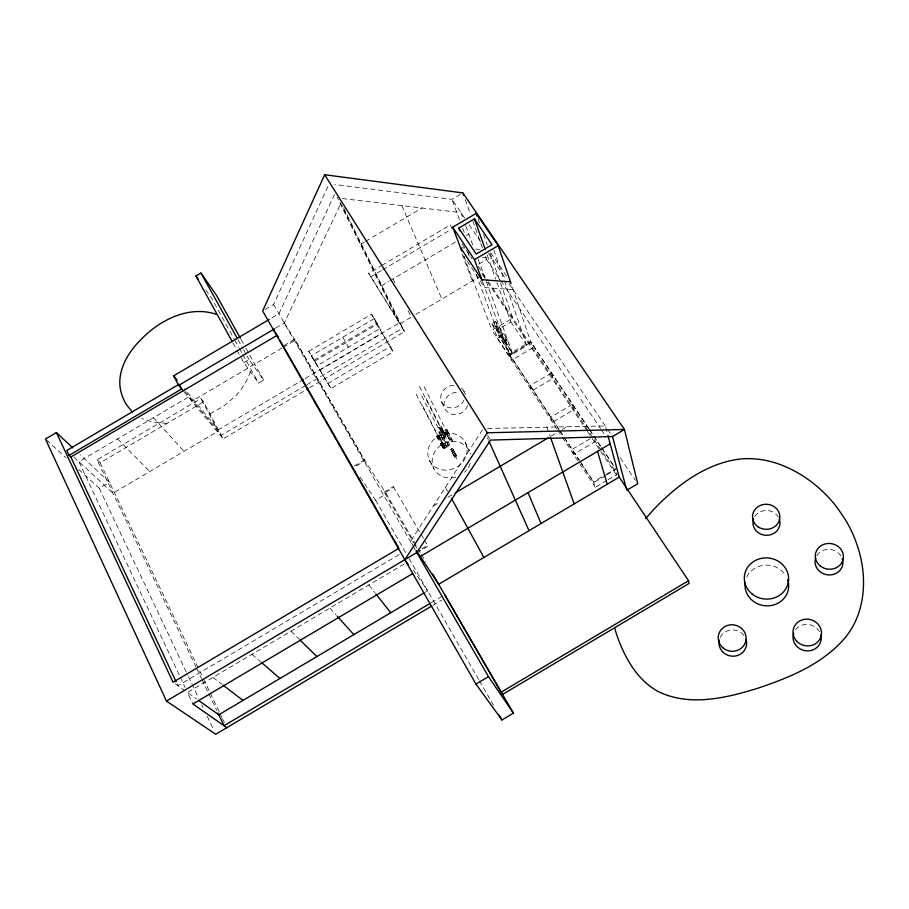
<?xml version="1.0" encoding="UTF-8"?>
<svg xmlns="http://www.w3.org/2000/svg" width="909" height="909" viewBox="0 0 909 909"><rect width="100%" height="100%" fill="white"/><g stroke="black" fill="none" stroke-linecap="round" stroke-linejoin="round"><path stroke-width="0.68" stroke-dasharray="4.54 3.41" d="M265.087 309.503L273.586 304.492L328.558 185.084M334.523 194.571L278.927 313.753L270.45 318.741M275.745 328.115L284.301 323.07L341.148 202.843M482.531 429.741L410.425 541.491L414.243 547.275M441.865 437.513L440.808 435.786L442.751 434.627L443.808 436.365L441.865 437.513L439.945 433.775L443.626 431.559L444.91 434.116L441.172 436.479L446.921 447.353L448.841 446.217L438.911 427.253L440.854 426.105L441.91 427.821L444.41 432.752L442.478 433.888L441.433 432.173L443.353 431.036L440.854 426.105M448.841 446.217L439.967 428.968L441.91 427.821M440.808 435.786L438.888 432.036L440.842 430.889L441.899 432.616M444.785 430.593L446.728 429.446L447.785 431.161L448.932 433.457L447.001 434.593L444.785 430.593L447.001 434.593M438.502 434.991L440.774 439.07L438.854 440.206L437.081 437.104L436.581 436.138L438.502 434.991L440.058 437.683L438.127 438.82M437.081 437.104L439.013 435.968M445.842 432.309L447.785 431.161M443.626 431.559L444.671 433.275L442.74 434.411L441.694 432.695M443.887 445.103L441.99 446.228L440.945 444.535L442.853 443.399L443.887 445.103L445.342 447.91L443.444 449.035L437.627 437.854L439.558 436.706M445.944 432.877L447.876 431.73L446.728 429.446M437.808 438.49L439.729 437.354L443.297 443.944L441.388 445.08L440.342 443.376L442.251 442.24M446.626 434.241L448.557 433.093L449.614 434.809L452.648 440.876L450.739 442.013L446.626 434.241L450.739 442.013M444.046 436.956L445.967 435.82L444.671 433.275M446.921 447.353L442.228 438.206L444.16 437.059L443.001 435.252M447.683 435.956L449.614 434.809M440.763 443.501L442.706 442.353L443.762 444.081L445.569 447.592L443.637 448.739L440.763 443.501L443.637 448.739M449.682 440.308L451.603 439.172L448.557 433.093M441.819 445.24L443.762 444.081M442.592 447.012L444.512 445.864L442.706 442.353M442.853 443.399L444.308 446.217L442.41 447.342L443.444 449.035M445.876 445.637L447.796 444.512M450.739 449.603L452.648 448.478L453.705 450.194L455.364 453.477L453.455 454.602L450.739 449.603L453.455 454.602M451.784 451.33L453.705 450.194M384.268 492.053L393.324 486.69L393.813 487.463L384.768 492.826L384.268 492.053L413.822 543.059M452.409 452.898L454.318 451.762L452.648 448.478M360.089 477.066L375.599 500.177L386.302 493.837L417.254 547.32M453.284 454.614L455.193 453.489L456.238 455.193L456.92 456.557L455.023 457.682L453.284 454.614L455.023 457.682M453.977 455.977L455.875 454.852L455.193 453.489M454.33 456.329L456.238 455.193M433.411 505.858L439.479 502.268M447.978 497.234L452.83 494.348M551.115 436.104L555.967 433.229M562.035 429.639L566.886 426.764M590.259 438.672L572.011 449.501L573.624 454.386L595.372 441.49L593.918 436.513L614.404 467.101M399.176 554.535L177.937 685.716L176.732 683.148M421.776 548.866L427.56 545.434L428.014 546.15L418.776 551.627M404.05 564.103L187.504 692.522L192.89 703.975M606.86 480.429L595.281 487.304L593.554 481.815L605.246 474.884M606.405 474.191L615.757 468.646M605.474 475.68L593.804 482.611L579.794 461.317M606.644 474.987L615.984 469.453M608.019 479.747L617.291 474.248L488.497 281.756M425.162 592.316L427.605 590.861L413.265 570.034M431.275 602.69L443.581 595.384M432.979 605.28L441.99 599.94M360.828 244.112L364.429 241.987M365.634 241.271L422.06 208.002M460.409 194.321L451.943 199.321L334.728 184.504M309.605 387.757L404.562 331.66L368.599 273.2L380.826 265.985M382.041 265.269L450.455 224.909L451.978 228.875M370.486 276.95L381.428 270.496M382.644 269.78L450.762 229.591M243.851 362.691L249.043 359.623L263.678 380.132L258.633 383.121L243.851 362.691L240.43 356.498M381.382 285.801L388.677 281.495M389.893 280.779L455.477 242.067M466.419 235.613L468.839 234.181M283.869 345.659L294.641 339.296L364.384 459.999L386.302 493.837M281.858 348.124L191.844 401.255L189.379 396.54L78.935 461.704L179.664 675.853M283.074 347.408L295.243 340.227L364.918 460.829L354.783 466.828M195.98 667.001L97.058 459.852L200.934 398.551L203.582 401.778L223.171 438.82L308.39 388.473M97.058 459.852L100.172 462.817L203.582 401.778M308.674 351.306L371.531 314.196L376.974 323.047L385.052 338.557L393.165 351.772L330.99 388.507L308.674 351.306L330.99 388.507M313.889 360.294L376.974 323.047M78.594 469.339L99.308 488.281L109.478 482.27L79.89 454.545M314.832 361.089L376.894 324.445L371.531 314.196M478.736 264.224L486.599 259.588L485.167 255.588M303.89 379.269L218.387 429.764L184.379 388.791M305.106 378.542L399.165 322.99L337 197.105M320.002 369.997L382.28 333.217M410.97 317.286L400.085 323.718L339.375 200.594M415.811 314.423L481.156 275.836M305.617 385.473L220.58 435.706L200.934 398.551M306.833 384.757L402.789 328.069L368.599 273.2M327.831 383.484L390.427 346.499L376.894 324.445M509.313 356.112L497.587 338.296L491.996 323.49L495.53 321.388L507.461 339.421L503.893 341.534L509.313 356.112L526.811 345.761L504.381 280.608M495.405 326.82L497.166 325.786L509.04 343.75L507.267 344.795L495.405 326.82L493.769 322.434L505.677 340.477L507.267 344.795M557.012 429.139L492.042 330.353L512.801 318.082L489.599 251.759M478.134 259.304L512.812 354.033L497.018 330.103L510.892 321.9L496.212 280.427M498.746 335.694L500.484 334.671L512.244 352.499L510.494 353.533L511.063 355.078L498.746 335.694L510.494 353.533M497.587 338.296L501.064 336.239L495.53 321.388M503.563 341.023L507.12 338.909M508.983 355.601L512.483 353.533M354.237 466.01L364.384 459.999M210.002 413.925L223.671 406.107L235.351 396.233A60.539 50.756 -36.4 0 0 251.054 369.52M487.554 428.457L605.326 425.935L607.519 434.013M166.904 423.424L153.087 422.162L141.713 418.526M513.04 289.585L484.792 287.585L463.613 255.793M482.474 257.497L491.905 258.349M460.533 247.702L464.613 248.089M475.509 249.134L479.6 249.532M342.318 198.548L460.943 212.615L463.351 219.183M175.255 683.818L196.446 698.885M212.99 677.41L221.876 684.227M251.998 654.275L260.281 661.457M46.484 439.967L66.164 457.966M73.879 457.034L113.023 493.269L218.171 431.161L185.106 391.404M290.971 631.164L298.947 638.982M117.556 438.922L149.792 471.544M153.473 417.72L183.993 451.341M329.91 608.076L336.341 615.223M183.982 391.813L223.171 438.82M368.815 584.998L374.951 592.77M205.752 289.903L211.467 298.016L234.022 338.716M490.712 252.77L506.495 276.041M464.658 218.103L451.943 199.321L460.295 221.83M469.18 224.784L480.941 242.146M488.508 253.338L505.995 279.177M509.131 283.801L606.939 428.309M607.723 429.48L610.916 434.184M486.599 259.588L500.052 279.529M500.836 280.711L600.554 428.571M601.338 429.741L605.303 435.616M620.336 457.909L635.368 480.213M588.941 428.605L530.561 341.466L509.392 353.987L559.262 429.741M589.725 429.787L600.769 446.274M601.553 447.444L614.973 467.465M588.532 428.48L530.867 342.386L509.733 354.885L559.092 429.889M589.18 429.446L593.145 435.366M478.225 266.405L487.701 280.574M461.931 243.771L471.896 258.667M481.997 273.779L486.724 280.847M487.508 282.017L586.623 430.252M587.419 431.434L591.35 437.32M592.134 438.49L599.997 450.262M600.781 451.432L617.302 476.146M510.892 321.9L526.811 345.761M491.996 323.49L503.893 341.534M560.046 430.923L579.533 460.511M580.306 461.692L593.554 481.815M559.546 430.571L563.648 436.809M564.216 437.672L579.01 460.136M557.774 430.287L561.546 436.025M562.296 437.172L579.033 462.613M579.806 463.783L595.281 487.304M284.301 323.07L295.243 340.227M487.554 435.297L489.815 438.888M447.876 431.73L448.932 433.457M451.603 439.172L452.648 440.876M443.353 431.036L444.41 432.752M444.91 434.116L445.967 435.82M454.318 451.762L455.364 453.477M438.911 427.253L439.967 428.968M455.875 454.852L456.92 456.557M438.888 432.036L439.945 433.775M441.172 436.479L442.228 438.206M444.512 445.864L445.569 447.592M444.308 446.217L445.342 447.91M436.581 436.138L437.627 437.854M393.324 486.69L420.424 533.197M421.14 534.424L423.992 539.31M424.458 540.037L428.014 546.15M417.958 548.536L420.776 553.399M421.481 554.615L425.696 561.91M414.527 544.275L416.652 547.957M273.586 304.492L412.606 545.275M413.277 546.434L415.447 550.184M342.773 337.205L348.499 347.181M478.804 679.637L409.141 558.66M479.509 680.864L493.53 705.304M375.599 500.177L406.346 553.786M241.055 339.477L245.169 346.874M245.85 348.102L263.678 380.132M238.056 339.83L242.862 348.488M243.555 349.726L246.294 354.669M246.987 355.908L249.043 359.623M234.636 339.807L238.806 347.352M239.431 348.477L242.226 353.51M242.862 354.669L258.633 383.121M232.897 342.875L236.317 349.067M237.01 350.306L239.749 355.26M429.559 460.658L433.888 468.521M445.376 487.315L448.751 493.473M390.427 346.499L393.165 351.772M440.774 439.07L443.297 443.944M422.469 405.584L444.467 448.046M416.14 394.154L444.512 448.853M421.696 395.824L447.887 446.967M419.447 386.314L444.876 436.309M426.276 398.824L456.863 459.045M424.105 386.745L451.671 441.592M343.625 207.9L404.562 331.66M441.672 402.051L444.967 408.8M465.26 442.547A20.009 18.044 -27.2 0 1 445.694 470.169A20.009 18.044 -27.2 0 1 431.411 442.365A20.009 18.044 -27.2 0 1 465.26 442.547L469.169 450.625M100.172 462.817L202.98 677.83M203.593 679.103L209.706 691.885M210.32 693.158L219.489 712.338M220.092 713.61L221.932 717.451M222.546 718.724L224.375 722.564M196.594 668.285L201.468 678.489M202.082 679.773L208.172 692.533M208.786 693.806L216.706 710.406M393.052 278.915L394.87 282.733M408.186 310.764L411.22 317.139M99.308 488.281L187.833 675.319M188.436 676.603L198.753 698.385M201.775 704.793L202.991 707.35M207.241 716.315L213.297 729.132M180.266 677.137L185.095 687.397M463.908 391.188L465.453 394.608M487.349 437.604L488.508 440.183M401.88 205.616L441.842 299.05M463.806 256.293L492.042 330.353M462.113 253.929L472.453 280.972M467.715 251.952L470.203 258.576M476.157 274.473L497.018 330.103M462.749 228.454L464.215 232.431M482.781 282.176L511.722 360.259L532.708 347.84L510.438 281.87M465.76 225.762L473.464 246.793M465.203 199.571L470.43 214.24M472.805 220.91L482.793 248.918M546.854 427.185L550.15 436.445M487.213 254.997L495.735 279.086M478.02 218.671L479.872 223.966M483.588 234.579L487.292 245.18M493.86 250.032L503.927 279.279M455.829 477.123A19.771 17.885 -27.2 0 1 432.661 465.169A19.771 17.885 -27.2 0 1 447.228 442.228A19.771 17.885 -27.2 0 1 470.464 454.08M470.214 463.26A19.771 17.885 -27.2 0 1 464.522 472.248M467.556 405.562A12.26 10.908 -25.2 0 1 452.671 414.413A12.26 10.908 -25.2 0 1 444.444 401.335A12.26 10.908 -25.2 0 1 459.329 392.483M461.397 388.007A12.374 10.988 -25.3 0 1 464.84 394.199M464.056 399.903A12.374 10.988 -25.3 0 1 449.035 407.63A12.374 10.988 -25.3 0 1 441.035 394.915A12.374 10.988 -25.3 0 1 454.954 385.439M754.697 516.698A13.533 12.408 2.6 0 1 766.617 510.483A13.533 12.408 2.6 0 1 778.399 517.085M816.771 555.729A13.953 12.749 9.4 0 1 829.576 549.422A13.953 12.749 9.4 0 1 841.723 557.342M795.511 629.732A14.169 13.192 14.8 0 1 819.464 631.664M720.178 637.459A13.851 13.124 10 0 1 731.722 629.926A13.851 13.124 10 0 1 744.391 636.084M746.664 577.26A21.884 20.362 7.1 0 1 765.537 565.103A21.884 20.362 7.1 0 1 785.865 575.749M551.377 373.008L529.992 385.666L531.856 390.881L553.092 378.314L551.377 373.008M572.386 404.369L550.74 417.197L552.49 422.253L573.977 409.516L572.386 404.369M374.247 318.616L311.276 355.794L317.411 365.543L379.576 328.831L374.247 318.616"/><path stroke-width="1.36" d="M626.744 490.258L637.743 483.724L624.438 429.457L462.829 192.901L324.661 174.744L262.656 310.935L475.952 684.079L501.938 719.962L513.426 713.122L444.694 594.725M72.743 447.853L56.415 432.559L45.45 439.024L166.449 701.055L416.822 552.57L490.565 440.092L612.507 436.536L624.438 429.457L487.315 432.786L404.835 559.683L408.63 565.171M475.952 684.079L488.463 676.637L513.426 713.122M432.729 574.068L501.109 692.215L688.533 580.715L618.813 476.521M455.25 492.917L548.684 437.547M398.483 548.559L173.028 682.227L56.415 432.559M420.322 556.49L610.2 443.876M412.709 573.568L192.89 703.975L226.818 727.677M423.935 593.032L218.796 714.781L198.685 700.475M430.059 603.417L224.023 725.723L217.921 712.951M431.764 606.008L215.728 734.256L166.449 701.055M183.186 390.859L178.641 385.405L173.642 375.849L269.246 319.457M179.13 384.212L66.8 450.478L69.095 455.375L70.845 457L176.13 681.864M178.641 385.405L274.586 328.797M461.795 251.009L452.716 227.205L476.168 213.365L498.212 245.646L510.926 283.301M69.095 455.375L181.618 388.984L179.755 385.405M70.845 457L277.086 335.319L278.484 337.773M458.772 228.102L474.43 218.864L492.03 244.714L476.202 254.054L458.772 228.102L459.772 230.75M482.293 280.847L474.453 259.679L498.212 245.646M232.215 341.636L195.935 276.006L200.957 273.052L216.365 295.13L240.362 338.25M510.438 281.87L481.861 279.688L460.533 247.702M216.399 314.355C192.151 306.049 165.87 317.025 147.61 333.285A97.365 82.367 -37.2 0 0 139.963 340.545C126.181 354.465 115.011 375.008 121.897 394.904A60.13 50.268 -37.2 0 0 126.908 405.334L132.384 411.959M222.989 685.079L242.964 700.43M261.315 662.354L279.949 678.489M299.947 639.959L316.9 656.559M337.262 616.245L353.828 634.641M173.642 375.849L177.221 380.155M375.826 593.872L390.722 612.746M195.935 276.006L198.389 279.483M501.109 692.215L502.597 694.408L689.067 583.464L688.533 580.715M452.716 227.205L474.453 259.679M416.527 550.74L438.661 584.305L619.222 477.134L607.894 435.366M273.302 329.558L277.836 336.455M324.661 174.744L487.315 432.786M416.152 551.411L488.463 676.637M499.132 715.076L501.938 719.962M279.892 340.239L390.347 533.413M391.756 535.867L398.79 548.172M200.957 273.052L237.374 338.591M451.455 498.393L483.861 557.478M489.087 441.479L529.027 530.674M528.004 492.633L541.06 523.527M462.829 192.901L463.772 195.571M550.627 437.763L574.147 503.893M474.43 218.864L485.326 249.645M476.168 213.365L477.1 216.024M597.565 451.375L607.212 484.27M612.507 436.536L626.392 488.917M779.388 519.255A13.533 12.408 2.6 0 1 766.446 535.31A13.533 12.408 2.6 0 1 753.595 519.005M842.211 558.501A13.953 12.749 9.4 0 1 829.167 574.954A13.953 12.749 9.4 0 1 815.668 558.092M820.895 635.255A14.169 13.192 14.8 0 1 806.533 650.867A14.169 13.192 14.8 0 1 793.648 633.278M746.016 639.425A13.851 13.124 10 0 1 733.37 656.207A13.851 13.124 10 0 1 719.292 640.004M787.66 579.635A21.884 20.362 7.1 0 1 768.98 605.792A21.884 20.362 7.1 0 1 745.096 582.851M614.609 627.767A167.904 156.041 8 0 0 618.79 640.55C626.619 660.843 638.754 681.125 658.491 691.681C689.886 706.872 726.2 698.01 757.822 688.227C789.057 677.716 821.395 664.661 843.711 639.368C865.482 614.609 867.765 578.181 858.028 547.832A142.668 133.816 2.6 0 0 845.768 520.334L837.359 507.847A141.781 132.953 2.7 0 0 822.44 491.258C800.397 470.51 770.264 455.704 739.381 459.136C708.895 463.079 682.454 481.35 660.82 502.222A250.952 232.386 18.7 0 0 645.697 518.596M758.231 526.913A13.669 12.521 2.2 0 0 779.797 518.096A13.669 12.521 2.2 0 0 760.549 505.347A13.669 12.521 2.2 0 0 758.231 526.913M820.168 565.887A14.101 12.874 9 0 0 843.177 559.103A14.101 12.874 9 0 0 824.69 544.059A14.101 12.874 9 0 0 820.168 565.887M796.829 641.322A14.317 13.317 14.2 0 0 820.884 636.868A14.317 13.317 14.2 0 0 804.022 619.404A14.317 13.317 14.2 0 0 796.829 641.322M722.803 647.731A13.987 13.249 9.4 0 0 745.812 641.027A13.987 13.249 9.4 0 0 727.836 625.347A13.987 13.249 9.4 0 0 722.803 647.731M751.8 593.713A22.168 20.589 6.5 0 0 788.171 582.93A22.168 20.589 6.5 0 0 759.424 558.842A22.168 20.589 6.5 0 0 751.8 593.713"/></g></svg>
